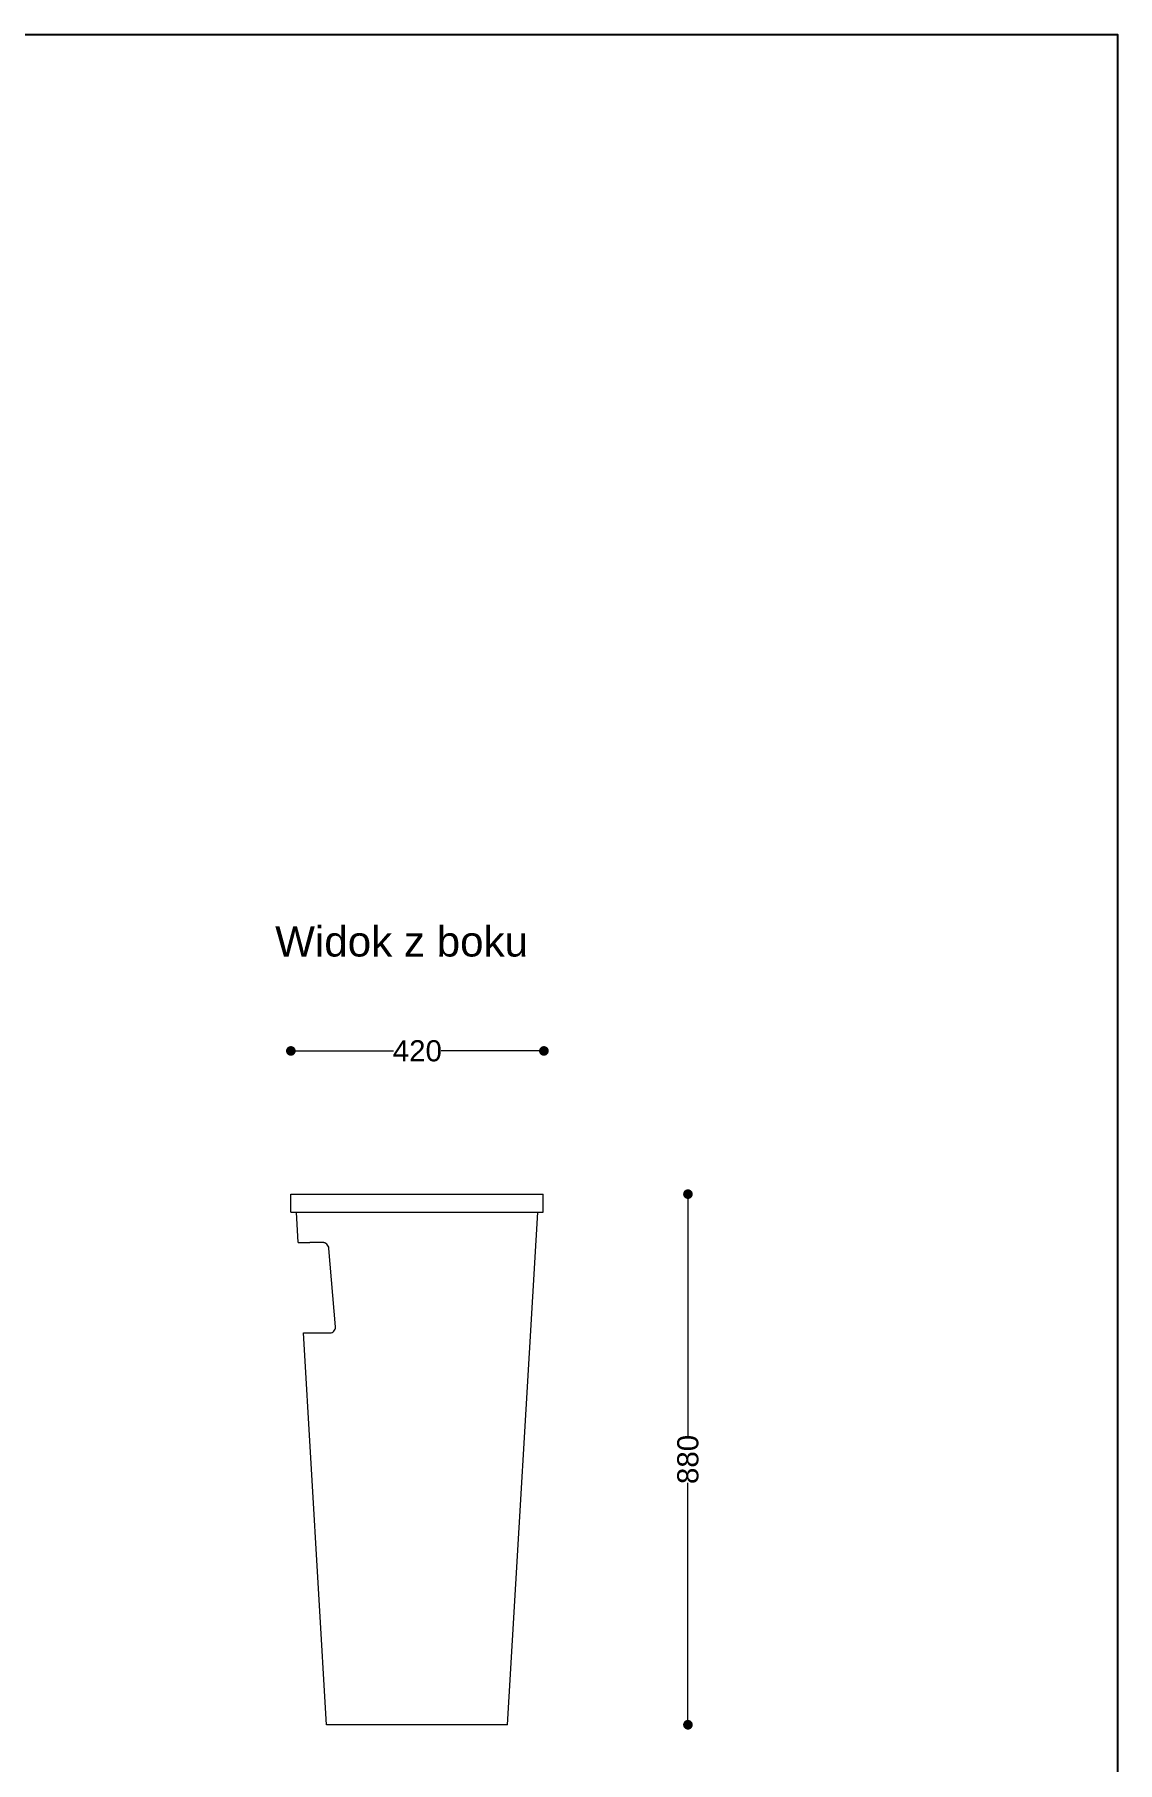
# Model space of a CAD drawing. Header units: millimetres. Extents: x 12228 to 15818, y 15837 to 21284.
# Drawn here: x 14023 to 15818, y 18419 to 21284 of the extents above; entities that cross this region are included whole.
import ezdxf

# ---------------------------------------------------------------- set-up
doc = ezdxf.new("R2010")
doc.units = ezdxf.units.MM
doc.header["$LTSCALE"] = 3
doc.layers.add('Konstrukcja - Stropy_Nr_pióra__1', color=7, linetype='Continuous', lineweight=13)
doc.layers.add('Konstrukcja - Słupy_Nr_pióra__1', color=7, linetype='Continuous', lineweight=13)
doc.styles.get("Standard").update_dxf_attribs({"font": 'arial.ttf'})
doc.dimstyles.new('MATEUSZ', dxfattribs={"dimtxt": 35, "dimasz": 16, "dimexe": 0.18, "dimexo": 0.0625, "dimgap": 0.09, "dimtad": 0, "dimdec": 0, "dimdsep": 46, "dimtxsty": 'Standard', "dimblk": 'DOT', "dimcen": 0.09, "dimse1": 1, "dimse2": 1, "dimadec": 0, "dimazin": 0, "dimtfac": 1, "dimtdec": 0, "dimtofl": 0, "dimtmove": 0, "dimatfit": 3, "dimfxl": 0, "dimtolj": 1, "dimtzin": 0, "dimlwd": 9, "dimlwe": 9, "dimarcsym": 0})

# ---------------------------------------------------------------- blocks, each defined once
blk = doc.blocks.new('_Dot')
at = {"color": 0, "linetype": 'ByBlock', "lineweight": -2}
blk.add_line((-0.5, 0), (-1, 0), dxfattribs=at)
at = {"color": 0, "linetype": 'ByBlock', "const_width": 0.5}
blk.add_lwpolyline([(-0.25, 0, 1), (0.25, 0, 1)], format="xyb", close=True, dxfattribs=at)
blk = doc.blocks.new('*D9')
at = {"color": 0, "lineweight": 9}
for p, q in [((15106.3, 19345.4), (15106.3, 18960.1)), ((15106.3, 18497.4), (15106.3, 18882.7))]:
    blk.add_line(p, q, dxfattribs=at)
at = {"layer": 'Defpoints', "color": 0}
for p in [(14670.3, 19361.4), (15106.3, 19361.4), (14670.3, 18481.4)]:
    blk.add_point(p, dxfattribs=at)
at = {"color": 0, "lineweight": 9, "xscale": 16, "yscale": 16, "zscale": 16}
for p, rotation in [((15106.3, 19361.4), 90), ((15106.3, 18481.4), 270)]:
    blk.add_blockref('_Dot', p, dxfattribs=dict(at, rotation=rotation))
at = {"color": 0, "insert": (15106.3, 18921.4), "char_height": 35, "attachment_point": 5, "rotation": 90}
blk.add_mtext('\\A1;880', dxfattribs=at)
blk = doc.blocks.new('*D12')
at = {"color": 0, "lineweight": 9}
for p, q in [((14464, 19598.9), (14618.3, 19598.9)), ((14851.5, 19598.9), (14697.1, 19598.9))]:
    blk.add_line(p, q, dxfattribs=at)
at = {"layer": 'Defpoints', "color": 0}
for p in [(14867.5, 19598.9), (14448, 19361.4), (14867.5, 19361.4)]:
    blk.add_point(p, dxfattribs=at)
at = {"color": 0, "lineweight": 9, "xscale": 16, "yscale": 16, "zscale": 16, "rotation": 180}
blk.add_blockref('_Dot', (14448, 19598.9), dxfattribs=at)
at = {"color": 0, "lineweight": 9, "xscale": 16, "yscale": 16, "zscale": 16}
blk.add_blockref('_Dot', (14867.5, 19598.9), dxfattribs=at)
at = {"color": 0, "insert": (14657.7, 19598.9), "char_height": 35, "attachment_point": 5}
blk.add_mtext('\\A1;420', dxfattribs=at)

msp = doc.modelspace()

# ---------------------------------------------------------------- linework, layer by layer
msp.add_lwpolyline([(12228, 21284.5), (15818.3, 21284.5), (15818.3, 15837), (12228, 15837)], close=True)
at = {"layer": 'Konstrukcja - Stropy_Nr_pióra__1', "linetype": 'Continuous'}
for p, q in [((14511.7, 18481.4), (14507.2, 18481.4)), ((14520.7, 18481.4), (14511.7, 18481.4)), ((14533.8, 18481.4), (14520.7, 18481.4)), ((14550.7, 18481.4), (14533.8, 18481.4)), ((14570.8, 18481.4), (14550.7, 18481.4)), ((14593.5, 18481.4), (14570.8, 18481.4)), ((14618.2, 18481.4), (14593.5, 18481.4)), ((14644, 18481.4), (14618.2, 18481.4)), ((14657.2, 18481.4), (14644, 18481.4)), ((14670.3, 18481.4), (14657.2, 18481.4)), ((14696.1, 18481.4), (14670.3, 18481.4)), ((14720.8, 18481.4), (14696.1, 18481.4)), ((14743.5, 18481.4), (14720.8, 18481.4)), ((14763.6, 18481.4), (14743.5, 18481.4)), ((14780.5, 18481.4), (14763.6, 18481.4)), ((14793.6, 18481.4), (14780.5, 18481.4)), ((14802.6, 18481.4), (14793.6, 18481.4)), ((14807.2, 18481.4), (14802.6, 18481.4))]:
    msp.add_line(p, q, dxfattribs=at)
at = {"layer": 'Konstrukcja - Słupy_Nr_pióra__1', "linetype": 'Continuous'}
for p, q in [((14448.1, 19361.4), (14455.2, 19361.4)), ((14448.1, 19331.4), (14448.1, 19361.4)), ((14455.2, 19361.4), (14469.2, 19361.4)), ((14469.2, 19361.4), (14489.6, 19361.4)), ((14489.6, 19361.4), (14515.7, 19361.4)), ((14515.7, 19361.4), (14546.6, 19361.4)), ((14546.6, 19361.4), (14581.3, 19361.4)), ((14581.3, 19361.4), (14618.6, 19361.4)), ((14618.6, 19361.4), (14657.2, 19361.4)), ((14657.2, 19361.4), (14695.8, 19361.4)), ((14695.8, 19361.4), (14733, 19361.4)), ((14733, 19361.4), (14767.7, 19361.4)), ((14767.7, 19361.4), (14798.6, 19361.4)), ((14798.6, 19361.4), (14824.7, 19361.4)), ((14824.7, 19361.4), (14845.1, 19361.4)), ((14845.1, 19361.4), (14859.1, 19361.4)), ((14859.1, 19361.4), (14866.3, 19361.4)), ((14866.3, 19331.4), (14866.3, 19361.4)), ((14448.1, 19331.4), (14455.2, 19331.4)), ((14455.2, 19331.4), (14469.2, 19331.4)), ((14460.1, 19281.4), (14457.2, 19331.4)), ((14469.2, 19331.4), (14489.6, 19331.4)), ((14489.6, 19331.4), (14515.7, 19331.4)), ((14515.7, 19331.4), (14546.6, 19331.4)), ((14546.6, 19331.4), (14581.3, 19331.4)), ((14581.3, 19331.4), (14618.6, 19331.4)), ((14618.6, 19331.4), (14657.2, 19331.4)), ((14657.2, 19331.4), (14695.8, 19331.4)), ((14695.8, 19331.4), (14733, 19331.4)), ((14733, 19331.4), (14767.7, 19331.4)), ((14767.7, 19331.4), (14798.6, 19331.4)), ((14798.6, 19331.4), (14824.7, 19331.4)), ((14807.2, 18481.4), (14857.2, 19331.4)), ((14824.7, 19331.4), (14845.1, 19331.4)), ((14845.1, 19331.4), (14859.1, 19331.4)), ((14859.1, 19331.4), (14866.3, 19331.4)), ((14460.1, 19281.4), (14465, 19281.4)), ((14465, 19281.4), (14479.6, 19281.4)), ((14501.3, 19281.4), (14479.6, 19281.4)), ((14502.5, 19281.2), (14501.3, 19281.4)), ((14502.5, 19281.2), (14503.1, 19280.9)), ((14504.1, 19280.6), (14503.1, 19280.9)), ((14505.9, 19279.7), (14504.1, 19280.6)), ((14507.5, 19278.5), (14505.9, 19279.7)), ((14508.9, 19276.9), (14507.5, 19278.5)), ((14510, 19275.2), (14508.9, 19276.9)), ((14510.7, 19273.3), (14510, 19275.2)), ((14511.1, 19271.4), (14510.7, 19273.3)), ((14521.8, 19141.4), (14511.1, 19271.4)), ((14468.9, 19131.4), (14473.6, 19131.4)), ((14507.2, 18481.4), (14468.9, 19131.4)), ((14473.6, 19131.4), (14487.6, 19131.4)), ((14487.6, 19131.4), (14510, 19131.4)), ((14510, 19131.4), (14512.6, 19131.4)), ((14512.6, 19131.4), (14514.6, 19131.6)), ((14514.6, 19131.6), (14516.4, 19132.2)), ((14516.4, 19132.2), (14518, 19133.1)), ((14518, 19133.1), (14519.5, 19134.3)), ((14519.5, 19134.3), (14520.6, 19135.8)), ((14520.6, 19135.8), (14521.4, 19137.6)), ((14521.4, 19137.6), (14521.8, 19139.4)), ((14521.8, 19139.4), (14521.8, 19141.4))]:
    msp.add_line(p, q, dxfattribs=at)

# ---------------------------------------------------------------- texts
at = {"insert": (14422, 19805.5), "char_height": 50, "attachment_point": 1}
msp.add_mtext_dynamic_manual_height_columns('Widok z boku', width=1056.226, gutter_width=1, heights=[0], dxfattribs=at)

# ---------------------------------------------------------------- dimensions: what is measured, and where the dimension line sits
dim = msp.add_linear_dim(base=(14867.5133, 19598.9432), p1=(14447.967, 19361.3946), p2=(14867.5133, 19361.3946), dimstyle='MATEUSZ')
dim.commit()
dim.dimension.update_dxf_attribs({"geometry": '*D12', "text_midpoint": (14657.7401, 19598.9432)})
dim = msp.add_linear_dim(base=(15106.3, 19361.4), p1=(14670.3, 18481.4), p2=(14670.3, 19361.4), angle=90, dimstyle='MATEUSZ')
dim.commit()
dim.dimension.update_dxf_attribs({"geometry": '*D9', "text_midpoint": (15106.3, 18921.4)})

doc.saveas('drawing.dxf')
